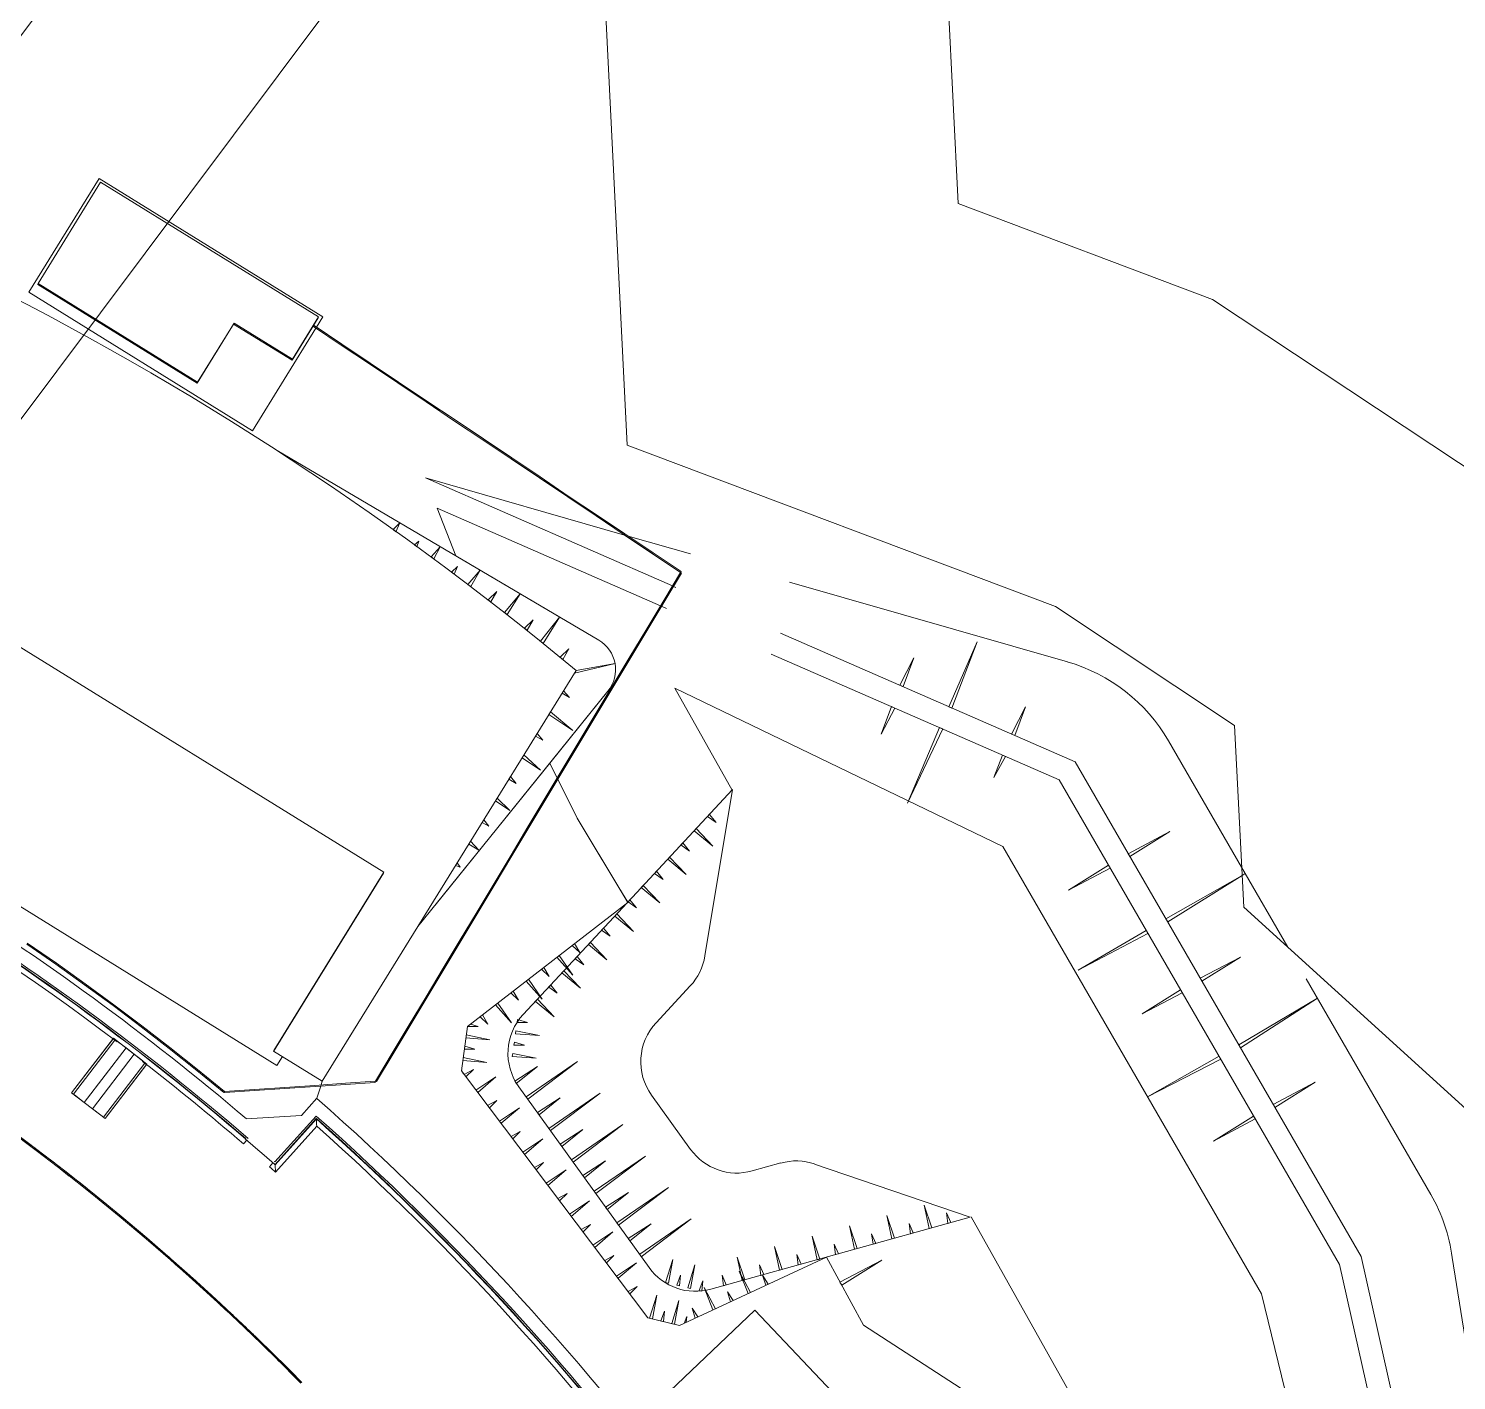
# Model space of a CAD drawing. Header units: metres. Extents: x 277863 to 282129, y 6130772 to 6135401.
# Drawn here: x 280636.6 to 280761.6, y 6133066.3 to 6133184.6 of the extents above; entities that cross this region are included whole.
import ezdxf

# ---------------------------------------------------------------- set-up
doc = ezdxf.new("R2010")
doc.units = ezdxf.units.M
doc.layers.add('_User Miscellaneous1', color=7, linetype='Continuous')
doc.layers.add('_User Miscellaneous2', color=7, linetype='Continuous')
doc.layers.add('Cadastre Land Parcels_SP_EXT', color=9, linetype='Continuous', lineweight=5)

# ---------------------------------------------------------------- blocks, each defined once
blk = doc.blocks.new('Site plan')
at = {"layer": '_User Miscellaneous2', "color": 253, "lineweight": 0}
for p, q in [((-57.21, 100.39), (-62.69, 91.52)), ((-38.14, 88.6), (-57.21, 100.39)), ((-62.72, 91.44), (-62.68, 91.51)), ((-48.75, 82.8), (-62.72, 91.44)), ((-62.69, 91.52), (-48.72, 82.88)), ((-45.57, 87.96), (-48.75, 82.8)), ((-48.72, 82.88), (-45.53, 88.04)), ((-40.46, 84.8), (-45.57, 87.96)), ((-45.53, 88.04), (-40.43, 84.89)), ((-38.17, 88.51), (-40.46, 84.8)), ((-40.43, 84.89), (-38.14, 88.6)), ((-38.59, 87.77), (-38.53, 87.85)), ((-36.15, 86.14), (-38.59, 87.77)), ((-38.53, 87.85), (-36.1, 86.22)), ((-33.68, 84.48), (-36.15, 86.14)), ((-36.1, 86.22), (-33.62, 84.56)), ((-31.2, 82.82), (-33.68, 84.48)), ((-33.62, 84.56), (-31.14, 82.9)), ((-28.72, 81.16), (-31.2, 82.82)), ((-31.14, 82.9), (-28.66, 81.24)), ((-28.66, 81.24), (-26.19, 79.58)), ((-32.41, 40.02), (-98.75, 81)), ((-26.24, 79.49), (-28.72, 81.16)), ((-23.76, 77.83), (-26.24, 79.49)), ((-26.19, 79.58), (-23.71, 77.92)), ((-21.29, 76.17), (-23.76, 77.83)), ((-23.71, 77.92), (-21.23, 76.26)), ((-21.23, 76.26), (-18.75, 74.6)), ((-18.81, 74.51), (-21.29, 76.17)), ((-16.33, 72.85), (-18.81, 74.51)), ((-18.75, 74.6), (-16.28, 72.93)), ((-13.85, 71.19), (-16.33, 72.85)), ((-16.28, 72.93), (-13.8, 71.27)), ((-13.8, 71.27), (-11.32, 69.61)), ((-11.38, 69.53), (-13.85, 71.19)), ((-8.9, 67.87), (-11.38, 69.53)), ((-11.32, 69.61), (-8.84, 67.95)), ((-6.46, 66.24), (-8.9, 67.87)), ((-8.84, 67.95), (-6.41, 66.32)), ((-6.41, 66.32), (-6.46, 66.24)), ((-7.92, 63.8), (-6.46, 66.23)), ((-6.37, 66.18), (-7.83, 63.75)), ((-6.46, 66.23), (-6.37, 66.18)), ((-9.41, 61.32), (-7.92, 63.8)), ((-7.83, 63.75), (-9.32, 61.27)), ((-8.11, 63.29), (-7.67, 63.1)), ((-10.89, 58.85), (-9.41, 61.32)), ((-9.32, 61.27), (-10.81, 58.8)), ((-12.38, 56.37), (-10.89, 58.85)), ((-10.81, 58.8), (-12.29, 56.32)), ((-13.86, 53.9), (-12.38, 56.37)), ((-12.29, 56.32), (-13.78, 53.84)), ((-15.35, 51.42), (-13.86, 53.9)), ((-13.78, 53.84), (-15.26, 51.37)), ((-16.84, 48.94), (-15.35, 51.42)), ((-15.26, 51.37), (-16.75, 48.89)), ((-18.32, 46.47), (-16.84, 48.94)), ((-16.75, 48.89), (-18.24, 46.42)), ((-19.81, 43.99), (-18.32, 46.47)), ((-18.24, 46.42), (-19.72, 43.94)), ((-21.29, 41.51), (-19.81, 43.99)), ((-19.72, 43.94), (-21.21, 41.46)), ((-22.78, 39.04), (-21.29, 41.51)), ((-21.21, 41.46), (-22.69, 38.99)), ((-42.05, 24.42), (-32.41, 40.02)), ((-32.44, 39.93), (-42.08, 24.34)), ((-24.26, 36.56), (-22.78, 39.04)), ((-22.69, 38.99), (-24.18, 36.51)), ((-25.75, 34.09), (-24.26, 36.56)), ((-24.18, 36.51), (-25.66, 34.03)), ((-63.63, 33.8), (-61.08, 32.05)), ((-27.24, 31.61), (-25.75, 34.09)), ((-25.66, 34.03), (-27.15, 31.56)), ((-61.14, 31.97), (-63.68, 33.72)), ((-58.62, 30.17), (-61.14, 31.97)), ((-61.08, 32.05), (-58.56, 30.26)), ((-28.72, 29.13), (-27.24, 31.61)), ((-27.15, 31.56), (-28.64, 29.08)), ((-56.12, 28.35), (-58.62, 30.17)), ((-58.56, 30.26), (-56.06, 28.43)), ((-30.21, 26.66), (-28.72, 29.13)), ((-28.64, 29.08), (-30.12, 26.61)), ((-53.65, 26.49), (-56.12, 28.35)), ((-56.06, 28.43), (-53.59, 26.57)), ((-51.2, 24.6), (-53.65, 26.49)), ((-53.59, 26.57), (-51.14, 24.68)), ((-31.69, 24.18), (-30.21, 26.66)), ((-30.12, 26.61), (-31.61, 24.13)), ((-48.78, 22.67), (-51.2, 24.6)), ((-51.14, 24.68), (-48.72, 22.75)), ((-33.15, 21.75), (-31.69, 24.18)), ((-31.61, 24.13), (-33.07, 21.7)), ((-46.43, 20.74), (-48.78, 22.67)), ((-48.72, 22.75), (-46.37, 20.82)), ((-41.1, 21.19), (-38.45, 21.37)), ((-38.44, 21.27), (-41.09, 21.09)), ((-38.45, 21.37), (-35.79, 21.55)), ((-35.79, 21.45), (-38.44, 21.27)), ((-35.79, 21.55), (-33.19, 21.73)), ((-33.18, 21.63), (-35.79, 21.45)), ((-33.19, 21.73), (-33.18, 21.63)), ((-33.07, 21.7), (-33.15, 21.75)), ((-46.37, 20.82), (-46.43, 20.74)), ((-46.36, 20.84), (-43.75, 21.02)), ((-46.35, 20.74), (-46.36, 20.84)), ((-43.75, 20.92), (-46.35, 20.74)), ((-43.75, 21.02), (-41.1, 21.19)), ((-41.09, 21.09), (-43.75, 20.92))]:
    blk.add_line(p, q, dxfattribs=at)
at = {"layer": '_User Miscellaneous2', "color": 254, "lineweight": 0}
for p, q in [((-13.62, 60.32), (-41.75, 76.9)), ((-5.59, 67.87), (-11.04, 69.42)), ((-7.07, 65.02), (-6.87, 64.93)), ((3.09, 65.38), (27.4, 58.42)), ((-27.94, 37.14), (-12.81, 55.85)), ((36.25, 51.52), (42.65, 40.45)), ((-17.9, 49.56), (-29.44, 35.28)), ((-17.25, 48.26), (-17.9, 49.56)), ((-15.5, 44.74), (-17.2, 48.15)), ((-1.9, 47.26), (-11.08, 37.39)), ((-4.32, 32.69), (-1.9, 47.26)), ((-4.1, 44.89), (-3.93, 45.07)), ((-4.1, 44.89), (-3.93, 45.07)), ((-3.35, 44.36), (-3.93, 45.07)), ((-3.93, 45.07), (-3.35, 44.36)), ((-11.08, 37.38), (-15.5, 44.74)), ((-5.26, 43.65), (-5.09, 43.83)), ((-5.26, 43.65), (-5.09, 43.83)), ((-5.09, 43.83), (-3.64, 42.31)), ((-5.09, 43.83), (-3.64, 42.31)), ((-4.1, 44.89), (-3.35, 44.36)), ((-3.35, 44.36), (-4.1, 44.89)), ((-6.42, 42.4), (-6.25, 42.59)), ((-6.42, 42.4), (-6.25, 42.59)), ((-5.67, 41.87), (-6.25, 42.59)), ((-6.25, 42.59), (-5.67, 41.87)), ((-5.26, 43.65), (-3.64, 42.31)), ((-3.64, 42.31), (-5.26, 43.65)), ((-7.58, 41.16), (-7.41, 41.34)), ((-7.58, 41.16), (-7.41, 41.34)), ((-7.41, 41.34), (-5.95, 39.82)), ((-7.41, 41.34), (-5.95, 39.82)), ((-6.42, 42.4), (-5.67, 41.87)), ((-5.67, 41.87), (-6.42, 42.4)), ((-8.73, 39.91), (-8.56, 40.1)), ((-8.73, 39.91), (-8.56, 40.1)), ((-7.98, 39.38), (-8.56, 40.1)), ((-8.56, 40.1), (-7.98, 39.38)), ((-7.58, 41.16), (-5.95, 39.82)), ((-5.95, 39.82), (-7.58, 41.16)), ((42.65, 40.45), (46.7, 33.46)), ((-9.89, 38.67), (-9.72, 38.85)), ((-9.89, 38.67), (-9.72, 38.85)), ((-9.72, 38.85), (-8.27, 37.33)), ((-9.72, 38.85), (-8.27, 37.33)), ((-8.73, 39.91), (-7.98, 39.38)), ((-7.98, 39.38), (-8.73, 39.91)), ((42.69, 39.74), (36.03, 35.93)), ((-11.05, 37.43), (-10.88, 37.61)), ((-11.05, 37.43), (-10.88, 37.61)), ((-10.3, 36.9), (-10.88, 37.61)), ((-10.88, 37.61), (-10.3, 36.9)), ((-9.89, 38.67), (-8.27, 37.33)), ((-8.27, 37.33), (-9.89, 38.67)), ((-25.1, 26.51), (-11.08, 37.38)), ((-20.22, 27.57), (-11.12, 37.35)), ((-12.21, 36.18), (-12.04, 36.37)), ((-12.21, 36.18), (-12.04, 36.37)), ((-12.04, 36.37), (-10.58, 34.84)), ((-12.04, 36.37), (-10.58, 34.84)), ((-11.05, 37.43), (-10.3, 36.9)), ((-10.3, 36.9), (-11.05, 37.43)), ((-13.36, 34.94), (-13.19, 35.12)), ((-13.36, 34.94), (-13.19, 35.12)), ((-12.61, 34.41), (-13.19, 35.12)), ((-13.19, 35.12), (-12.61, 34.41)), ((-12.21, 36.18), (-10.58, 34.84)), ((-10.58, 34.84), (-12.21, 36.18)), ((-15.27, 32.98), (-15.73, 33.78)), ((-15.73, 33.78), (-15.27, 32.98)), ((-14.52, 33.69), (-14.35, 33.88)), ((-14.52, 33.69), (-14.35, 33.88)), ((-14.35, 33.88), (-12.9, 32.36)), ((-14.35, 33.88), (-12.9, 32.36)), ((-13.36, 34.94), (-12.61, 34.41)), ((-12.61, 34.41), (-13.36, 34.94)), ((-17.27, 32.58), (-15.89, 31)), ((-15.89, 31), (-17.27, 32.58)), ((-17.07, 32.74), (-15.89, 31)), ((-17.07, 32.74), (-15.89, 31)), ((-15.93, 33.62), (-15.27, 32.98)), ((-15.27, 32.98), (-15.93, 33.62)), ((-15.68, 32.45), (-15.51, 32.63)), ((-15.68, 32.45), (-15.51, 32.63)), ((-14.93, 31.92), (-15.51, 32.63)), ((-15.51, 32.63), (-14.93, 31.92)), ((-14.52, 33.69), (-12.9, 32.36)), ((-12.9, 32.36), (-14.52, 33.69)), ((46.7, 33.46), (46.73, 33.4)), ((-18.61, 31.54), (-17.96, 30.9)), ((-17.96, 30.9), (-18.61, 31.54)), ((-17.96, 30.9), (-18.42, 31.69)), ((-18.42, 31.69), (-17.96, 30.9)), ((-16.84, 31.21), (-16.67, 31.39)), ((-16.84, 31.21), (-16.67, 31.39)), ((-16.67, 31.39), (-15.21, 29.87)), ((-16.67, 31.39), (-15.21, 29.87)), ((-15.68, 32.45), (-14.93, 31.92)), ((-14.93, 31.92), (-15.68, 32.45)), ((-19.96, 30.5), (-18.57, 28.92)), ((-18.57, 28.92), (-19.96, 30.5)), ((-19.76, 30.65), (-18.57, 28.92)), ((-19.76, 30.65), (-18.57, 28.92)), ((-17.99, 29.96), (-17.82, 30.14)), ((-17.99, 29.96), (-17.82, 30.14)), ((-17.24, 29.43), (-17.82, 30.14)), ((-17.82, 30.14), (-17.24, 29.43)), ((-16.84, 31.21), (-15.21, 29.87)), ((-15.21, 29.87), (-16.84, 31.21)), ((-8.6, 26.85), (-5.6, 30.08)), ((48.3, 30.69), (59.21, 11.83)), ((-21.3, 29.46), (-20.64, 28.81)), ((-20.64, 28.81), (-21.3, 29.46)), ((-20.64, 28.81), (-21.1, 29.61)), ((-21.1, 29.61), (-20.64, 28.81)), ((-19.15, 28.72), (-18.98, 28.9)), ((-19.15, 28.72), (-18.98, 28.9)), ((-18.98, 28.9), (-17.53, 27.38)), ((-18.98, 28.9), (-17.53, 27.38)), ((-17.99, 29.96), (-17.24, 29.43)), ((-17.24, 29.43), (-17.99, 29.96)), ((-23.33, 26.73), (-23.79, 27.53)), ((-23.79, 27.53), (-23.33, 26.73)), ((-22.64, 28.42), (-21.26, 26.84)), ((-21.26, 26.84), (-22.64, 28.42)), ((-22.45, 28.57), (-21.26, 26.84)), ((-22.45, 28.57), (-21.26, 26.84)), ((-19.15, 28.72), (-17.53, 27.38)), ((-17.53, 27.38), (-19.15, 28.72)), ((-25.64, 22.65), (-25.1, 26.51)), ((-25.09, 26.52), (-24.18, 26.52)), ((-24.18, 26.52), (-25.09, 26.52)), ((-24.18, 26.52), (-24.85, 26.71)), ((-24.85, 26.71), (-24.18, 26.52)), ((-23.99, 27.38), (-23.33, 26.73)), ((-23.33, 26.73), (-23.99, 27.38)), ((-20.76, 26.88), (-20.73, 27.12)), ((-20.76, 26.88), (-20.73, 27.12)), ((-20.76, 26.88), (-19.84, 26.87)), ((-19.84, 26.87), (-20.76, 26.88)), ((-19.84, 26.87), (-20.73, 27.12)), ((-20.73, 27.12), (-19.84, 26.87)), ((-56.09, 25.49), (-59.75, 20.73)), ((-59.75, 20.73), (-56.12, 25.45)), ((-59.59, 20.61), (-55.96, 25.33)), ((-53.16, 23.23), (-56.09, 25.49)), ((-25.24, 25.53), (-23.14, 25.36)), ((-23.14, 25.36), (-25.24, 25.53)), ((-25.21, 25.78), (-23.14, 25.36)), ((-25.21, 25.78), (-23.14, 25.36)), ((-21.04, 24.9), (-21, 25.14)), ((-21.04, 24.9), (-21, 25.14)), ((-20.12, 24.89), (-21, 25.14)), ((-21, 25.14), (-20.12, 24.89)), ((-20.9, 25.89), (-20.87, 26.13)), ((-20.9, 25.89), (-20.87, 26.13)), ((-20.9, 25.89), (-18.8, 25.72)), ((-18.8, 25.72), (-20.9, 25.89)), ((-20.87, 26.13), (-18.8, 25.72)), ((-20.87, 26.13), (-18.8, 25.72)), ((-54.98, 24.64), (-58.64, 19.88)), ((-57.92, 19.33), (-54.27, 24.09)), ((-25.48, 23.8), (-23.42, 23.38)), ((-25.48, 23.8), (-23.42, 23.38)), ((-25.38, 24.54), (-24.46, 24.54)), ((-24.46, 24.54), (-25.38, 24.54)), ((-24.46, 24.54), (-25.34, 24.79)), ((-25.34, 24.79), (-24.46, 24.54)), ((-21.18, 23.91), (-21.14, 24.15)), ((-21.18, 23.91), (-21.14, 24.15)), ((-21.18, 23.91), (-19.08, 23.74)), ((-19.08, 23.74), (-21.18, 23.91)), ((-21.14, 24.15), (-19.08, 23.74)), ((-21.14, 24.15), (-19.08, 23.74)), ((-21.04, 24.9), (-20.12, 24.89)), ((-20.12, 24.89), (-21.04, 24.9)), ((-53.35, 23.32), (-56.97, 18.6)), ((-53.16, 23.23), (-56.81, 18.48)), ((-53.19, 23.2), (-56.81, 18.48)), ((-25.64, 22.66), (-25.44, 22.38)), ((-9.32, 1.04), (-25.64, 22.65)), ((-25.52, 23.55), (-23.42, 23.38)), ((-23.42, 23.38), (-25.52, 23.55)), ((-24.58, 22.76), (-25.39, 22.31)), ((-25.39, 22.31), (-24.58, 22.76)), ((-25.24, 22.11), (-24.58, 22.76)), ((-24.58, 22.76), (-25.24, 22.11)), ((-18.98, 23.03), (-20.97, 21.74)), ((-20.97, 21.74), (-18.98, 23.03)), ((-20.83, 21.54), (-18.98, 23.03)), ((-18.98, 23.03), (-20.83, 21.54)), ((-19.98, 20.36), (-15.48, 23.46)), ((-19.98, 20.36), (-15.48, 23.46)), ((-19.83, 20.16), (-15.48, 23.46)), ((-15.48, 23.46), (-19.83, 20.16)), ((-24.36, 20.96), (-22.61, 22.12)), ((-24.36, 20.96), (-22.61, 22.12)), ((-24.21, 20.76), (-22.61, 22.12)), ((-22.61, 22.12), (-24.21, 20.76)), ((-20.83, 21.54), (-20.97, 21.74)), ((-20.83, 21.54), (-20.97, 21.74)), ((-59.75, 20.73), (-56.81, 18.48)), ((-59.59, 20.61), (-59.75, 20.73)), ((-59.38, 20.45), (-59.59, 20.61)), ((-58.64, 19.88), (-59.38, 20.45)), ((-22.53, 20.05), (-23.34, 19.6)), ((-23.34, 19.6), (-22.53, 20.05)), ((-23.19, 19.4), (-22.53, 20.05)), ((-22.53, 20.05), (-23.19, 19.4)), ((-20.61, 21.24), (-9.19, 5.43)), ((-19.83, 20.16), (-19.98, 20.36)), ((-19.83, 20.16), (-19.98, 20.36)), ((-16.99, 20.27), (-18.98, 18.99)), ((-18.98, 18.99), (-16.99, 20.27)), ((-18.84, 18.78), (-16.99, 20.27)), ((-16.99, 20.27), (-18.84, 18.78)), ((-17.99, 17.61), (-13.49, 20.7)), ((-17.99, 17.61), (-13.49, 20.7)), ((-17.84, 17.41), (-13.49, 20.7)), ((-13.49, 20.7), (-17.84, 17.41)), ((-5.57, 15.77), (-9, 20.52)), ((-57.92, 19.33), (-58.64, 19.88)), ((-57.18, 18.76), (-57.92, 19.33)), ((-56.97, 18.6), (-57.18, 18.76)), ((-22.31, 18.25), (-20.56, 19.41)), ((-22.31, 18.25), (-20.56, 19.41)), ((-22.16, 18.05), (-20.56, 19.41)), ((-20.56, 19.41), (-22.16, 18.05)), ((-18.84, 18.78), (-18.98, 18.99)), ((-18.84, 18.78), (-18.98, 18.99)), ((-62.85, 15.68), (-65.32, 17.53)), ((-65.26, 17.61), (-62.78, 15.76)), ((-65.13, 17.51), (-63.28, 16.13)), ((-56.81, 18.48), (-56.97, 18.6)), ((-41.94, 14.42), (-38.33, 18.44)), ((-17.84, 17.41), (-17.99, 17.61)), ((-17.84, 17.41), (-17.99, 17.61)), ((-15, 17.52), (-17, 16.23)), ((-17, 16.23), (-15, 17.52)), ((-16.85, 16.03), (-15, 17.52)), ((-15, 17.52), (-16.85, 16.03)), ((-16, 14.85), (-11.5, 17.95)), ((-16, 14.85), (-11.5, 17.95)), ((-15.85, 14.65), (-11.5, 17.95)), ((-11.5, 17.95), (-15.85, 14.65)), ((-44.55, 16.7), (-43.65, 15.92)), ((-43.65, 15.92), (-44.55, 16.7)), ((-20.49, 17.34), (-21.29, 16.89)), ((-21.29, 16.89), (-20.49, 17.34)), ((-21.14, 16.69), (-20.49, 17.34)), ((-20.49, 17.34), (-21.14, 16.69)), ((-20.26, 15.53), (-18.51, 16.7)), ((-20.26, 15.53), (-18.51, 16.7)), ((-20.11, 15.33), (-18.51, 16.7)), ((-18.51, 16.7), (-20.11, 15.33)), ((-63.22, 16.09), (-62.98, 15.91)), ((-63.04, 15.83), (-62.32, 15.28)), ((-60.4, 13.8), (-62.85, 15.68)), ((-62.78, 15.76), (-60.34, 13.88)), ((-62.26, 15.36), (-61.24, 14.58)), ((-42.9, 15.26), (-43.65, 15.92)), ((-43.65, 15.92), (-42.9, 15.26)), ((-42.9, 15.26), (-41.99, 14.47)), ((-41.99, 14.47), (-42.9, 15.26)), ((-16.85, 16.03), (-17, 16.23)), ((-16.85, 16.03), (-17, 16.23)), ((-14.01, 12.1), (-9.51, 15.19)), ((-14.01, 12.1), (-9.51, 15.19)), ((-13.87, 11.9), (-9.51, 15.19)), ((-9.51, 15.19), (-13.87, 11.9)), ((-61.18, 14.54), (-60.7, 14.16)), ((-60.76, 14.08), (-59.95, 13.44)), ((-57.98, 11.88), (-60.4, 13.8)), ((-60.34, 13.88), (-57.92, 11.96)), ((-34.52, 14.98), (-34.5, 14.95)), ((-18.44, 14.63), (-19.24, 14.18)), ((-19.24, 14.18), (-18.44, 14.63)), ((-19.09, 13.98), (-18.44, 14.63)), ((-18.44, 14.63), (-19.09, 13.98)), ((-18.22, 12.82), (-16.47, 13.99)), ((-18.22, 12.82), (-16.47, 13.99)), ((-18.07, 12.62), (-16.47, 13.99)), ((-16.47, 13.99), (-18.07, 12.62)), ((-15.85, 14.65), (-16, 14.85)), ((-15.85, 14.65), (-16, 14.85)), ((-13.01, 14.76), (-15.01, 13.48)), ((-15.01, 13.48), (-13.01, 14.76)), ((-14.86, 13.27), (-13.01, 14.76)), ((-13.01, 14.76), (-14.86, 13.27)), ((2.33, 14.58), (-0.18, 13.88)), ((18.89, 9.84), (5.28, 14.49)), ((-59.89, 13.52), (-59.21, 13)), ((-59.16, 12.96), (-58.4, 12.35)), ((-14.86, 13.27), (-15.01, 13.48)), ((-14.86, 13.27), (-15.01, 13.48)), ((-58.46, 12.27), (-57.67, 11.63)), ((-55.59, 9.93), (-57.98, 11.88)), ((-57.92, 11.96), (-55.52, 10.01)), ((-57.61, 11.71), (-57.21, 11.39)), ((-57.16, 11.35), (-56.01, 10.4)), ((-16.39, 11.92), (-17.19, 11.47)), ((-17.19, 11.47), (-16.39, 11.92)), ((-17.04, 11.27), (-16.39, 11.92)), ((-16.39, 11.92), (-17.04, 11.27)), ((-16.17, 10.11), (-14.42, 11.28)), ((-16.17, 10.11), (-14.42, 11.28)), ((-16.02, 9.91), (-14.42, 11.28)), ((-14.42, 11.28), (-16.02, 9.91)), ((-13.87, 11.9), (-14.01, 12.1)), ((-13.87, 11.9), (-14.01, 12.1)), ((-11.02, 12.01), (-13.02, 10.72)), ((-13.02, 10.72), (-11.02, 12.01)), ((-12.87, 10.52), (-11.02, 12.01)), ((-11.02, 12.01), (-12.87, 10.52)), ((-12.02, 9.34), (-7.52, 12.44)), ((-12.02, 9.34), (-7.52, 12.44)), ((-11.88, 9.14), (-7.52, 12.44)), ((-7.52, 12.44), (-11.88, 9.14)), ((-56.07, 10.33), (-55.45, 9.82)), ((-55.52, 10.01), (-53.16, 8.02)), ((-12.87, 10.52), (-13.02, 10.72)), ((-12.87, 10.52), (-13.02, 10.72)), ((15.31, 8.85), (14.87, 10.9)), ((15.55, 8.91), (14.87, 10.9)), ((14.87, 10.9), (15.55, 8.91)), ((15.31, 8.85), (14.87, 10.9)), ((16.82, 10.21), (16.95, 9.3)), ((17.19, 9.37), (16.82, 10.21)), ((16.82, 10.21), (17.19, 9.37)), ((16.95, 9.3), (16.82, 10.21)), ((-53.23, 7.94), (-55.59, 9.93)), ((-55.39, 9.89), (-55.23, 9.76)), ((-55.18, 9.72), (-53.27, 8.11)), ((-28.82, 9.49), (-28.76, 9.43)), ((-14.34, 9.2), (-15.14, 8.75)), ((-15.14, 8.75), (-14.34, 9.2)), ((-14.99, 8.55), (-14.34, 9.2)), ((-14.34, 9.2), (-14.99, 8.55)), ((-11.88, 9.14), (-12.02, 9.34)), ((-11.88, 9.14), (-12.02, 9.34)), ((-9.03, 9.25), (-11.03, 7.96)), ((-11.03, 7.96), (-9.03, 9.25)), ((-10.88, 7.76), (-9.03, 9.25)), ((-9.03, 9.25), (-10.88, 7.76)), ((-10.03, 6.59), (-5.54, 9.68)), ((-10.03, 6.59), (-5.54, 9.68)), ((-9.89, 6.38), (-5.54, 9.68)), ((-5.54, 9.68), (-9.89, 6.38)), ((18.89, 9.84), (-3.8, 3.54)), ((8.76, 7.03), (8.32, 9.08)), ((9, 7.09), (8.32, 9.08)), ((8.32, 9.08), (9, 7.09)), ((8.76, 7.03), (8.32, 9.08)), ((12.04, 7.94), (11.59, 9.99)), ((12.28, 8), (11.59, 9.99)), ((11.59, 9.99), (12.28, 8)), ((12.04, 7.94), (11.59, 9.99)), ((13.55, 9.3), (13.67, 8.39)), ((13.91, 8.46), (13.55, 9.3)), ((13.55, 9.3), (13.91, 8.46)), ((13.67, 8.39), (13.55, 9.3)), ((15.55, 8.91), (15.31, 8.85)), ((15.55, 8.91), (15.31, 8.85)), ((17.19, 9.37), (16.95, 9.3)), ((17.19, 9.37), (16.95, 9.3)), ((-53.26, 7.97), (-53, 7.75)), ((-50.89, 5.92), (-53.23, 7.94)), ((-53.22, 8.07), (-53.19, 8.05)), ((-53.16, 8.02), (-50.83, 6)), ((-52.93, 7.82), (-51.33, 6.44)), ((-14.12, 7.4), (-12.37, 8.56)), ((-14.12, 7.4), (-12.37, 8.56)), ((-13.97, 7.2), (-12.37, 8.56)), ((-12.37, 8.56), (-13.97, 7.2)), ((-10.88, 7.76), (-11.03, 7.96)), ((-10.88, 7.76), (-11.03, 7.96)), ((5.49, 6.12), (5.05, 8.17)), ((5.73, 6.18), (5.05, 8.17)), ((5.05, 8.17), (5.73, 6.18)), ((5.49, 6.12), (5.05, 8.17)), ((10.27, 8.39), (10.4, 7.48)), ((10.64, 7.55), (10.27, 8.39)), ((10.27, 8.39), (10.64, 7.55)), ((10.4, 7.48), (10.27, 8.39)), ((10.64, 7.55), (10.4, 7.48)), ((10.64, 7.55), (10.4, 7.48)), ((12.28, 8), (12.04, 7.94)), ((12.28, 8), (12.04, 7.94)), ((13.91, 8.46), (13.67, 8.39)), ((13.91, 8.46), (13.67, 8.39)), ((-51.28, 6.39), (-51.03, 6.17)), ((-12.29, 6.49), (-13.09, 6.04)), ((-13.09, 6.04), (-12.29, 6.49)), ((-12.94, 5.84), (-12.29, 6.49)), ((-12.29, 6.49), (-12.94, 5.84)), ((-9.89, 6.38), (-10.03, 6.59)), ((-9.89, 6.38), (-10.03, 6.59)), ((6.31, 6.34), (-6.54, 0.37)), ((-1.06, 4.3), (-1.5, 6.35)), ((-0.82, 4.36), (-1.5, 6.35)), ((-1.5, 6.35), (-0.82, 4.36)), ((-1.06, 4.3), (-1.5, 6.35)), ((2.21, 5.21), (1.77, 7.26)), ((2.45, 5.27), (1.77, 7.26)), ((1.77, 7.26), (2.45, 5.27)), ((2.21, 5.21), (1.77, 7.26)), ((3.73, 6.58), (3.85, 5.66)), ((4.09, 5.73), (3.73, 6.58)), ((3.73, 6.58), (4.09, 5.73)), ((3.85, 5.66), (3.73, 6.58)), ((9.55, 0.4), (6.31, 6.34)), ((7, 7.48), (7.12, 6.57)), ((7.36, 6.64), (7, 7.48)), ((7, 7.48), (7.36, 6.64)), ((7.12, 6.57), (7, 7.48)), ((7.36, 6.64), (7.12, 6.57)), ((7.36, 6.64), (7.12, 6.57)), ((9, 7.09), (8.76, 7.03)), ((9, 7.09), (8.76, 7.03)), ((61.09, 6.32), (77.13, -94.59)), ((-51.09, 6.1), (-50.4, 5.48)), ((-48.59, 3.87), (-50.89, 5.92)), ((-50.83, 6), (-48.52, 3.94)), ((-50.33, 5.56), (-49.4, 4.74)), ((-12.07, 4.69), (-10.32, 5.85)), ((-12.07, 4.69), (-10.32, 5.85)), ((-11.92, 4.49), (-10.32, 5.85)), ((-10.32, 5.85), (-11.92, 4.49)), ((-7.76, 4.13), (-7.14, 6.14)), ((-7.14, 6.14), (-7.76, 4.13)), ((-7.51, 4.07), (-7.14, 6.14)), ((-7.51, 4.07), (-7.14, 6.14)), ((-5.81, 3.66), (-5.2, 5.67)), ((-5.2, 5.67), (-5.81, 3.66)), ((-5.57, 3.6), (-5.2, 5.67)), ((-5.57, 3.6), (-5.2, 5.67)), ((-0.54, 3.16), (-1.32, 5.11)), ((-0.32, 3.26), (-1.32, 5.11)), ((-1.32, 5.11), (-0.32, 3.26)), ((-0.54, 3.16), (-1.32, 5.11)), ((0.45, 5.67), (0.57, 4.75)), ((0.82, 4.82), (0.45, 5.67)), ((0.45, 5.67), (0.82, 4.82)), ((0.57, 4.75), (0.45, 5.67)), ((2.45, 5.27), (2.21, 5.21)), ((2.45, 5.27), (2.21, 5.21)), ((4.09, 5.73), (3.85, 5.66)), ((4.09, 5.73), (3.85, 5.66)), ((5.73, 6.18), (5.49, 6.12)), ((5.73, 6.18), (5.49, 6.12)), ((-49.35, 4.69), (-48.87, 4.26)), ((-48.94, 4.18), (-48.18, 3.49)), ((-46.31, 1.78), (-48.59, 3.87)), ((-48.52, 3.94), (-46.25, 1.85)), ((-10.24, 3.78), (-11.05, 3.33)), ((-11.05, 3.33), (-10.24, 3.78)), ((-10.9, 3.13), (-10.24, 3.78)), ((-10.24, 3.78), (-10.9, 3.13)), ((-7.76, 4.13), (-7.51, 4.07)), ((-7.76, 4.13), (-7.51, 4.07)), ((-6.79, 3.9), (-6.45, 4.76)), ((-6.45, 4.76), (-6.79, 3.9)), ((-6.79, 3.9), (-6.54, 3.84)), ((-6.79, 3.9), (-6.54, 3.84)), ((-6.45, 4.76), (-6.54, 3.84)), ((-6.54, 3.84), (-6.45, 4.76)), ((-4.84, 3.43), (-4.51, 4.28)), ((-4.51, 4.28), (-4.84, 3.43)), ((-4.51, 4.28), (-4.6, 3.37)), ((-4.6, 3.37), (-4.51, 4.28)), ((-2.82, 4.76), (-2.7, 3.84)), ((-2.46, 3.91), (-2.82, 4.76)), ((-2.82, 4.76), (-2.46, 3.91)), ((-2.7, 3.84), (-2.82, 4.76)), ((-2.46, 3.91), (-2.7, 3.84)), ((-2.46, 3.91), (-2.7, 3.84)), ((-0.82, 4.36), (-1.06, 4.3)), ((-0.82, 4.36), (-1.06, 4.3)), ((0.82, 4.82), (0.57, 4.75)), ((0.82, 4.82), (0.57, 4.75)), ((0.73, 4.76), (1, 3.88)), ((1.22, 3.98), (0.73, 4.76)), ((0.73, 4.76), (1.22, 3.98)), ((1, 3.88), (0.73, 4.76)), ((-48.11, 3.56), (-47.5, 3.01)), ((-47.45, 2.97), (-46.71, 2.28)), ((-9.16, 1.01), (-8.54, 3.02)), ((-8.54, 3.02), (-9.16, 1.01)), ((-8.92, 0.95), (-8.54, 3.02)), ((-8.92, 0.95), (-8.54, 3.02)), ((-7.22, 0.53), (-6.6, 2.55)), ((-6.6, 2.55), (-7.22, 0.53)), ((-6.97, 0.48), (-6.6, 2.55)), ((-6.97, 0.48), (-6.6, 2.55)), ((-5.81, 3.66), (-5.57, 3.6)), ((-5.81, 3.66), (-5.57, 3.6)), ((-4.84, 3.43), (-4.6, 3.37)), ((-4.84, 3.43), (-4.6, 3.37)), ((-3.62, 1.72), (-4.4, 3.68)), ((-3.4, 1.83), (-4.4, 3.68)), ((-4.4, 3.68), (-3.4, 1.83)), ((-3.62, 1.72), (-4.4, 3.68)), ((-2.36, 3.32), (-2.08, 2.44)), ((-1.86, 2.55), (-2.36, 3.32)), ((-2.36, 3.32), (-1.86, 2.55)), ((-2.08, 2.44), (-2.36, 3.32)), ((-46.78, 2.2), (-46.04, 1.52)), ((-44.07, -0.34), (-46.31, 1.78)), ((-46.25, 1.85), (-44, -0.27)), ((-45.98, 1.6), (-45.62, 1.27)), ((-21.1, 1.42), (-21.08, 1.4)), ((-8.19, 0.77), (-7.85, 1.63)), ((-7.85, 1.63), (-8.19, 0.77)), ((-7.85, 1.63), (-7.94, 0.71)), ((-7.94, 0.71), (-7.85, 1.63)), ((-5.44, 1.89), (-5.17, 1.01)), ((-4.94, 1.11), (-5.44, 1.89)), ((-5.44, 1.89), (-4.94, 1.11)), ((-5.17, 1.01), (-5.44, 1.89)), ((-45.57, 1.22), (-44.44, 0.15)), ((-44.51, 0.07), (-43.96, -0.45)), ((-6.54, 0.37), (-9.32, 1.04)), ((-6.15, 0.55), (-5.91, 1.16)), ((-5.91, 1.16), (-6.15, 0.55)), ((-5.91, 1.16), (-5.96, 0.64)), ((-5.96, 0.64), (-5.91, 1.16)), ((20.77, -6.86), (9.55, 0.4)), ((-41.86, -2.5), (-44.07, -0.34)), ((-44, -0.27), (-41.79, -2.43)), ((-43.89, -0.38), (-43.76, -0.5)), ((-43.72, -0.55), (-41.93, -2.29)), ((-19.5, -0.35), (-19.45, -0.4)), ((-41.91, -2.45), (-41.58, -2.78)), ((-41.88, -2.34), (-41.84, -2.38)), ((-39.68, -4.68), (-41.86, -2.5)), ((-41.79, -2.43), (-39.61, -4.61)), ((-41.51, -2.71), (-40.11, -4.1)), ((-40.06, -4.15), (-39.81, -4.41))]:
    blk.add_line(p, q, dxfattribs=at)
at = {"layer": '_User Miscellaneous2', "color": 251, "lineweight": 0}
blk.add_line((-29.44, 35.28), (-37.82, 21.73), dxfattribs=at)
at = {"layer": '_User Miscellaneous2', "color": 252, "lineweight": 0}
for p, q in [((-55.73, 25.21), (-54.98, 24.64)), ((-54.98, 24.64), (-54.27, 24.09)), ((-54.27, 24.09), (-53.53, 23.52)), ((-37.95, 21.31), (-38.3, 20.24)), ((-37.82, 21.73), (-37.92, 21.41)), ((-38.3, 20.24), (-39.64, 18.74)), ((-39.64, 18.74), (-44.46, 18.43)), ((-41.96, 14.67), (-38.35, 18.68)), ((-38.35, 18.68), (-41.95, 14.67)), ((-41.94, 14.46), (-38.34, 18.47)), ((-38.33, 18.44), (-41.94, 14.42)), ((-38.3, 17.8), (-41.91, 13.79)), ((-44.71, 16.25), (-44.42, 16.59)), ((-42.42, 14.25), (-42.13, 14.58)), ((-42.01, 14.72), (-41.96, 14.67)), ((-41.95, 14.67), (-42.01, 14.72)), ((-42, 14.5), (-41.94, 14.46)), ((-41.94, 14.42), (-41.99, 14.47)), ((-41.94, 14.46), (-41.94, 14.42)), ((-41.94, 14.42), (-41.91, 13.79)), ((0.04, 1.7), (-10.07, -7.91)), ((10.44, -9.25), (0.04, 1.7))]:
    blk.add_line(p, q, dxfattribs=at)
at = {"layer": '_User Miscellaneous2', "color": 254, "lineweight": 0, "flags": 128}
for points in [[(71.21, 11.2), (42.83, 36.97), (42.04, 52.86), (26.35, 63.25), (-11.14, 77.39), (-14.64, 147.91), (15.65, 142.59), (17.84, 98.51), (40.09, 90.12), (71.24, 69.49)], [(-11.35, 69.51), (-28.79, 74.51), (-7.16, 65.06)], [(-13.62, 60.32), (-26.12, 67.69), (-27.76, 71.87), (-8.2, 63.33)], [(2.29, 60.93), (28.09, 49.67), (53.11, 6.4), (75.66, -94.34)], [(1.49, 59.1), (26.68, 48.1), (51.21, 5.69), (73.59, -93.97)], [(-17.25, 48.26), (-17.9, 49.56), (-12.81, 55.85)], [(-1.95, 47.21), (-6.96, 56.13), (21.74, 42.27), (44.39, 3.12), (61.04, -65.14), (18.99, 9.87)], [(-11.08, 37.39), (-11.86, 38.69), (-15.5, 44.74), (-17.2, 48.15)], [(36.03, 35.93), (36.18, 35.68), (42.69, 39.73)], [(42.69, 39.73), (42.97, 39.9), (42.69, 39.74)], [(62.4, -92), (56.73, -80.86), (46.55, -60.79), (43.42, -58.4), (34.29, -38.93), (31.3, -32.57), (20.77, -6.86), (9.55, 0.4), (6.31, 6.34)]]:
    blk.add_lwpolyline(points, dxfattribs=at)
at = {"layer": '_User Miscellaneous2', "color": 253, "lineweight": 0, "flags": 128}
for points in [[(-63.5, 90.75), (-57.34, 100.72), (-37.76, 88.61), (-38.32, 87.71)], [(-38.37, 87.62), (-43.92, 78.64), (-63.5, 90.75)], [(-76.84, 44.8), (-41.78, 23.12), (-41.3, 23.89)]]:
    blk.add_lwpolyline(points, dxfattribs=at)
at = {"layer": '_User Miscellaneous2', "color": 254, "lineweight": 0, "flags": 128}
for points in [[(-31.36, 69.81), (-31.6, 69.99), (-31.01, 70.57)], [(-29.53, 68.49), (-29.73, 68.66), (-29.36, 68.97)], [(-28.05, 67.42), (-28.28, 67.6), (-27.49, 68.49)], [(-26.28, 66.09), (-26.49, 66.27), (-25.99, 66.76)], [(-24.82, 65.01), (-25.06, 65.19), (-23.98, 66.43)], [(-23.07, 63.66), (-23.28, 63.84), (-22.53, 64.57)], [(-21.64, 62.55), (-21.87, 62.73), (-20.48, 64.36)], [(-19.89, 61.19), (-20.1, 61.37), (-19.35, 62.1)], [(-18.48, 60.04), (-18.71, 60.22), (-17.05, 62.34)], [(17.02, 54.5), (17.3, 54.38), (19.51, 60.17)], [(-16.77, 58.64), (-16.98, 58.82), (-16.23, 59.55)], [(12.75, 56.39), (13.02, 56.27), (13.96, 58.77)], [(-15.75, 57.42), (-15.6, 57.67), (-12.19, 58.27)], [(-16.83, 55.67), (-16.69, 55.9), (-16.18, 55.31)], [(-17.99, 53.81), (-17.83, 54.06), (-15.88, 52.41)], [(12.02, 54.51), (12.29, 54.38), (11.09, 52.1)], [(22.52, 52.1), (22.79, 51.98), (23.74, 54.48)], [(16.22, 52.67), (16.5, 52.55), (13.4, 46.05)], [(-19.15, 51.93), (-19, 52.16), (-18.5, 51.57)], [(-20.32, 50.03), (-20.17, 50.28), (-18.72, 48.94)], [(21.72, 50.27), (21.99, 50.15), (20.95, 48.29)], [(-21.48, 48.15), (-21.34, 48.38), (-20.83, 47.79)], [(-22.66, 46.25), (-22.5, 46.5), (-21.4, 45.43)], [(-23.68, 44.61), (-23.82, 44.37), (-23.22, 44.04)], [(-24.99, 42.48), (-24.84, 42.73), (-24.11, 41.95)], [(32.72, 41.64), (32.88, 41.38), (36.38, 43.59)], [(-26, 40.84), (-26.14, 40.61), (-25.75, 40.45)], [(31, 40.64), (31.15, 40.38), (27.49, 38.44)], [(34.3, 34.93), (34.45, 34.67), (28.34, 31.44)], [(39.03, 30.74), (39.18, 30.48), (42.54, 32.6)], [(37.3, 29.74), (37.45, 29.48), (33.94, 27.63)], [(42.4, 24.91), (42.55, 24.66), (49.28, 28.99)], [(40.68, 23.92), (40.82, 23.66), (34.4, 20.38)], [(45.42, 19.69), (45.57, 19.43), (49.08, 21.64)], [(43.69, 18.69), (43.84, 18.43), (40.18, 16.5)], [(7.65, 3.89), (7.5, 4.15), (11.16, 6.09)]]:
    blk.add_lwpolyline(points, close=True, dxfattribs=at)
at = {"layer": '_User Miscellaneous2', "color": 251, "lineweight": 0, "flags": 128}
blk.add_lwpolyline([(-42.07, 24.36), (-37.82, 21.73), (-15.6, 57.67)], dxfattribs=at)
at = {"layer": '_User Miscellaneous2', "color": 252, "lineweight": 0, "flags": 128}
blk.add_lwpolyline([(-38.34, 18.47), (-38.33, 18.45), (-38.33, 18.44)], dxfattribs=at)
at = {"layer": '_User Miscellaneous2', "color": 251, "lineweight": 0}
blk.add_arc((-190.86, -153.32), 274.29, 50.2847, 77.8882, dxfattribs=at)
at = {"layer": '_User Miscellaneous2', "color": 254, "lineweight": 0}
for centre, radius, start, end in [((-15.14, 57.74), 3, 321.0412, 59.4889), ((-15.14, 57.74), 3, 321.0412, 59.489), ((23.27, 44.01), 14.99, 30.0454, 74.0296), ((-9.26, 33.48), 5, 317.0657, 350.921), ((-16.56, 24.17), 5, 137.0657, 215.8278), ((-16.56, 24.17), 5, 137.0657, 215.8278), ((-4.94, 23.44), 5, 137.0657, 215.8278), ((-1.52, 18.7), 5, 215.8278, 285.5243), ((3.66, 9.76), 5, 71.1451, 105.5243), ((46.23, 4.32), 14.99, 7.6599, 30.0454), ((-5.14, 8.35), 5, 215.8278, 285.5243), ((-5.14, 8.35), 5, 215.8278, 285.5243)]:
    blk.add_arc(centre, radius, start, end, dxfattribs=at)
at = {"layer": '_User Miscellaneous2', "color": 252, "lineweight": 0}
for radius, start, end in [(224.46, 49.2395, 67.3237), (224.46, 49.2393, 67.3239), (225.66, 49.5518, 66.9037), (223.83, 52.8783, 67.3239), (224.28, 49.2701, 67.3239), (224.31, 49.2783, 67.2849), (223.83, 49.2393, 52.1589), (231.05, 36.3344, 48.6796), (231.05, 36.3344, 48.6796), (229.86, 36.3259, 48.4336), (229.86, 36.3259, 48.4336), (229.71, 36.3248, 48.3964), (229.68, 36.3246, 48.3902), (229.23, 36.3215, 48.2784), (223.83, 48.2835, 48.4613)]:
    blk.add_arc((-190.85, -153.29), radius, start, end, dxfattribs=at)
blk.add_open_spline([(-38.33, 18.44), (-38.33, 18.32), (-38.32, 18.11), (-38.3, 17.9), (-38.3, 17.8)], degree=3, knots=[-1, -1, -1, -1, -0.444444, 0, 0, 0, 0], dxfattribs=at)

msp = doc.modelspace()

# ---------------------------------------------------------------- linework, layer by layer
at = {"layer": 'Cadastre Land Parcels_SP_EXT', "linetype": 'Continuous'}
msp.add_lwpolyline([(280916.73, 6133523.36), (280856.05, 6133443.83), (280842.06, 6133425.49), (280834.48, 6133415.57), (280735.78, 6133283.76), (280565.59, 6133056.48), (280509.57, 6132655.71), (280286.52, 6132686.68), (280279.81, 6132677.76), (280090.07, 6132429.2), (280313.22, 6132397.41), (280298.46, 6132293.82)], dxfattribs=at)
msp.add_lwpolyline([(280279.81, 6132677.76), (280286.52, 6132686.68), (280565.59, 6133056.48), (280735.78, 6133283.76), (280834.48, 6133415.57), (280842.06, 6133425.49), (280828.62, 6133427.39), (280819.21, 6133428.72), (280571.35, 6133097.75), (280569.6, 6133095.41), (280549.52, 6133068.6), (280542.78, 6133059.67), (280263.73, 6132689.85), (280074.09, 6132441.42), (280067.24, 6132432.45), (280090.07, 6132429.2), (280279.81, 6132677.76)], close=True, dxfattribs=at)

# ---------------------------------------------------------------- block references
at = {"layer": '_User Miscellaneous1'}
msp.add_blockref('Site plan', (280700.14, 6133070.77), dxfattribs=at)

doc.saveas('drawing.dxf')
